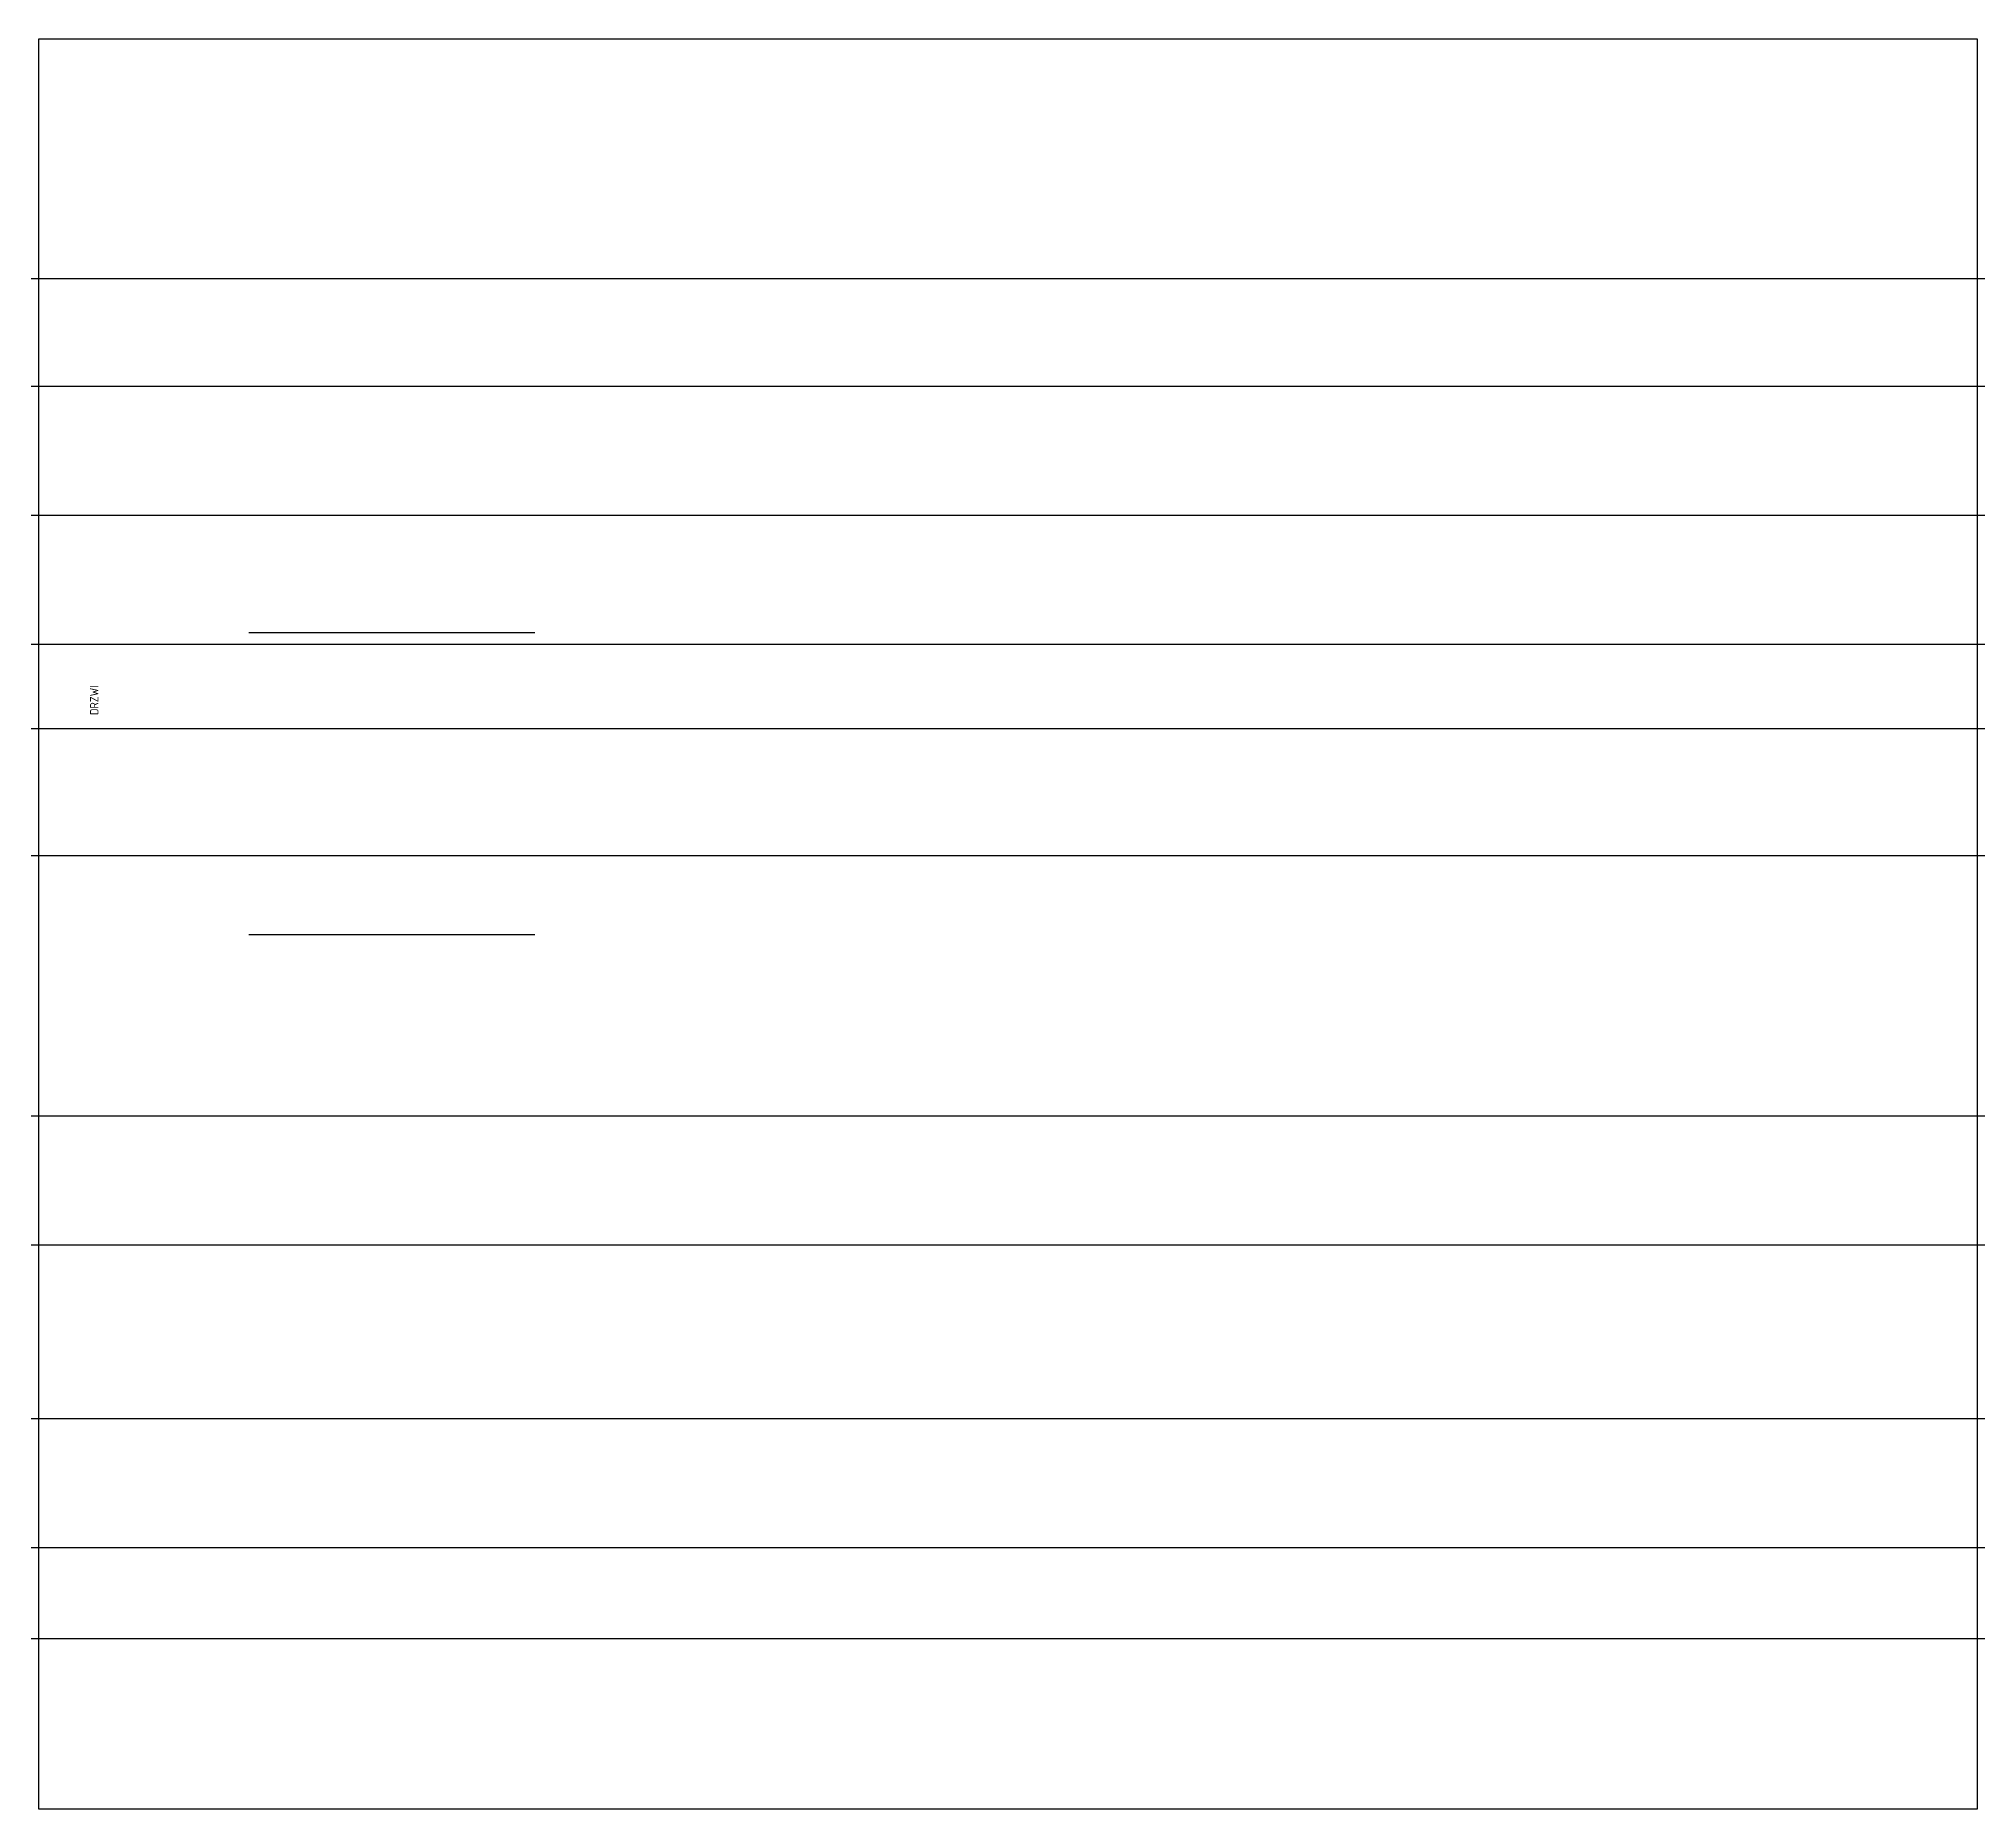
# Model space of a CAD drawing. Extents: x 288 to 2593, y 9 to 2114.
import ezdxf

# ---------------------------------------------------------------- set-up
doc = ezdxf.new("R2010")
doc.units = 0
doc.header["$MEASUREMENT"] = 0
doc.layers.add('POZIOM_GRUNTU', color=7, linetype='CONTINUOUS')
doc.styles.get("Standard").update_dxf_attribs({"font": 'isocp.shx'})

msp = doc.modelspace()

# ---------------------------------------------------------------- linework, layer by layer
at = {"layer": 'POZIOM_GRUNTU', "color": 2}
for p, q in [((537.5, 1408.4, -615.3), (877.5, 1408.4, -615.3)), ((537.5, 1049.4, -938.8), (877.5, 1049.4, -938.8))]:
    msp.add_line(p, q, dxfattribs=at)
at = {"layer": 'POZIOM_GRUNTU'}
for p in [(842.5, 1829.4, -938.8), (842.5, 1701.4, -938.8), (842.5, 1547.9, -938.8), (842.5, 1394.4, -938.8), (842.5, 1294.4, -938.8), (842.5, 1143.4, -938.8), (842.5, 833.9, -938.8), (842.5, 680.4, -938.8), (842.5, 473.9, -938.8), (842.5, 320.4, -938.8), (842.5, 212.4, -938.8), (903.7, 212.4, -913.8)]:
    msp.add_xline(p, (1, 0), dxfattribs=at)
at = {"layer": 'POZIOM_GRUNTU', "elevation": -938.8}
msp.add_lwpolyline([(287.5, 2114.3), (2592.5, 2114.3), (2592.5, 9.3), (287.5, 9.3)], close=True, dxfattribs=at)

# ---------------------------------------------------------------- texts
at = {"layer": 'POZIOM_GRUNTU'}
msp.add_text('DRZWI', height=10, rotation=90, dxfattribs=at).set_placement((358.5, 1310.3, -938.8))
at = {"layer": 'POZIOM_GRUNTU', "extrusion": (0, -1, 0)}
for s, p in [('POZIOM GRUNTU', (602.6, -938.8, -320.4)), ('POZIOM POGLOGI', (597.2, -913.8, -279.3)), ('POZIOM DACHU', (601.4, -627.8, -279.3))]:
    msp.add_text(s, height=10, dxfattribs=at).set_placement(p)

doc.saveas('drawing.dxf')
